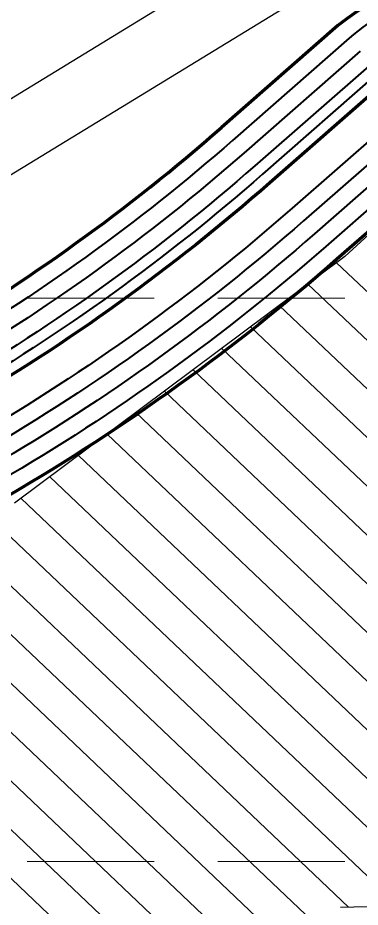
# Model space of a CAD drawing. Header units: inches. Extents: x -5337 to 1057, y 15227 to 19227.
# Drawn here: x -2601.3 to -2540.7, y 16420.6 to 16578.2 of the extents above; entities that cross this region are included whole.
import ezdxf

# ---------------------------------------------------------------- set-up
doc = ezdxf.new("R2010")
doc.units = ezdxf.units.IN
doc.header["$LTSCALE"] = 150
doc.header["$MEASUREMENT"] = 0
doc.linetypes.add('HIDDEN', pattern=[0.375, 0.25, -0.125])
for name, color, linetype in [('COMT-MIN', 84, 'Continuous'), ('CONT-MJR', 84, 'Continuous'), ('grid', 7, 'HIDDEN'), ('PAVING', 7, 'Continuous'), ('ROW', 7, 'Continuous')]:
    doc.layers.add(name, color=color, linetype=linetype)

msp = doc.modelspace()

# ---------------------------------------------------------------- linework, layer by layer
at = {"color": 5}
for p, q in [((-2525.36, 16552.48), (-2543.4, 16535.89)), ((-2543.4, 16535.89), (-2601.86, 16492.19)), ((-2544.86, 16534.79), (-2479.15, 16472.31)), ((-2549.94, 16531), (-2478.36, 16462.94)), ((-2555.01, 16527.2), (-2477.57, 16453.57)), ((-2560.09, 16523.41), (-2476.79, 16444.19)), ((-2565.17, 16519.61), (-2476, 16434.82)), ((-2570.25, 16515.82), (-2475.22, 16425.45)), ((-2575.33, 16512.02), (-2480.87, 16422.2)), ((-2580.41, 16508.23), (-2489.71, 16421.98)), ((-2585.49, 16504.43), (-2498.54, 16421.76)), ((-2590.56, 16500.63), (-2507.38, 16421.53)), ((-2595.64, 16496.84), (-2516.22, 16421.31)), ((-2600.72, 16493.04), (-2525.05, 16421.09)), ((-2606.65, 16490.06), (-2533.89, 16420.87)), ((-2612.83, 16487.31), (-2542.72, 16420.65)), ((-2619.01, 16484.56), (-2550.39, 16419.31)), ((-2625.19, 16481.81), (-2557.84, 16417.77)), ((-2631.37, 16479.06), (-2565.29, 16416.23)), ((-2637.55, 16476.32), (-2572.74, 16414.69)), ((-2643.73, 16473.57), (-2580.18, 16413.14)), ((-2649.91, 16470.82), (-2587.63, 16411.6)), ((-2544.14, 16420.61), (-2474.96, 16422.35))]:
    msp.add_line(p, q, dxfattribs=at)
at = {"layer": 'COMT-MIN', "color": 5, "linetype": 'Continuous', "lineweight": 40}
for p, q in [((-2542.66, 16574.54), (-2563.26, 16556.46)), ((-2540.68, 16572.28), (-2561.28, 16554.21)), ((-2538.7, 16570.03), (-2559.31, 16551.95)), ((-2537.38, 16568.52), (-2557.99, 16550.45)), ((-2532.11, 16562.51), (-2552.71, 16544.43)), ((-2530.13, 16560.25), (-2550.73, 16542.18)), ((-2528.15, 16558), (-2548.76, 16539.92)), ((-2526.17, 16555.74), (-2546.78, 16537.67))]:
    msp.add_line(p, q, dxfattribs=at)
msp.add_arc((-2517.6, 16545.97), 38, 31.2761, 131.2531, dxfattribs=at)
at = {"layer": 'COMT-MIN', "color": 5, "linetype": 'Continuous', "lineweight": 40, "extrusion": (0, 0, -1)}
for radius in [347, 350, 353, 355, 363, 366, 369, 372]:
    msp.add_arc((2792.07, 16817.34), radius, 228.7469, 250.6626, dxfattribs=at)
at = {"layer": 'CONT-MJR', "color": 5, "linetype": 'Continuous', "lineweight": 70}
for p, q in [((-2544.63, 16576.79), (-2565.24, 16558.72)), ((-2544.63, 16576.79), (-2544.63, 16576.79)), ((-2536.06, 16567.02), (-2556.67, 16548.94)), ((-2565.24, 16558.72), (-2565.24, 16558.72)), ((-2524.19, 16553.49), (-2544.8, 16535.41))]:
    msp.add_line(p, q, dxfattribs=at)
for centre, radius, start, end in [((-2516.21, 16541.84), 45.05, 48.053, 129.1225), ((-2792.07, 16817.34), 344, 289.3374, 311.2531)]:
    msp.add_arc(centre, radius, start, end, dxfattribs=at)
at = {"layer": 'CONT-MJR', "color": 5, "linetype": 'Continuous', "lineweight": 70, "extrusion": (0, 0, -1)}
for centre, radius, start, end in [((2792.07, 16817.34), 357, 228.7469, 250.6626), ((2792.07, 16817.34), 375, 228.7469, 250.6626), ((2493.35, 16060.29), 361.68, 27.0762, 92.8018)]:
    msp.add_arc(centre, radius, start, end, dxfattribs=at)
at = {"layer": 'grid', "color": 252, "linetype": 'HIDDEN', "lineweight": 0, "ltscale": 0.6}
for p, q in [((-5232.14, 16528.48), (952.36, 16528.48)), ((-5232.14, 16428.73), (952.36, 16428.73))]:
    msp.add_line(p, q, dxfattribs=at)
at = {"layer": 'PAVING'}
msp.add_line((-2520.54, 16613.95), (-2927.89, 16364.89), dxfattribs=at)
at = {"layer": 'ROW'}
msp.add_line((-2506.01, 16609.36), (-2931.11, 16349.45), dxfattribs=at)

doc.saveas('drawing.dxf')
